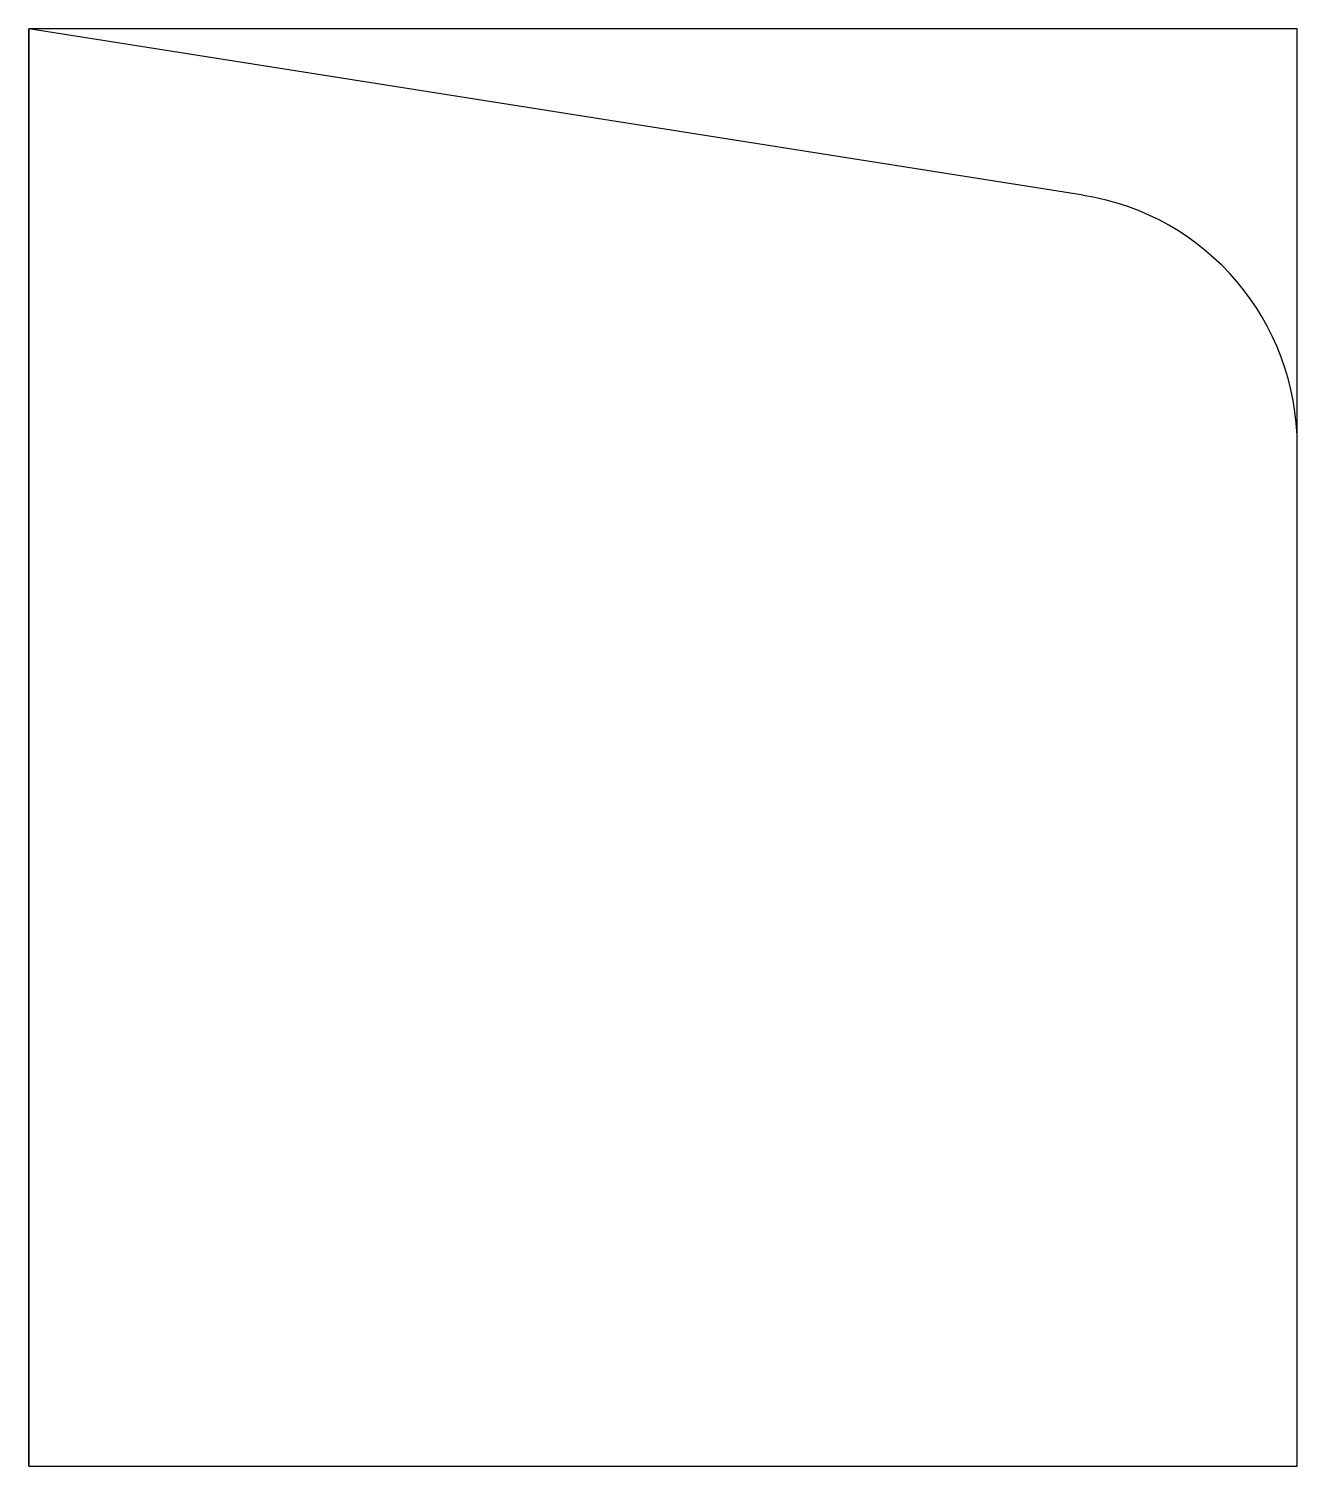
# Model space of a CAD drawing. Extents: x 0 to 15, y 0 to 17.
import ezdxf

# ---------------------------------------------------------------- set-up
doc = ezdxf.new("R2010")
doc.units = 0
doc.layers.get('0').update_dxf_attribs({"linetype": 'CONTINUOUS'})

msp = doc.modelspace()

# ---------------------------------------------------------------- linework, layer by layer
at = {"linetype": 'CONTINUOUS'}
for p, q in [((15, 17), (0, 17)), ((0, 0), (0, 17)), ((12.47, 15.03), (0, 17)), ((0, 17), (0, 0)), ((15, 0), (15, 17)), ((15, 0), (15, 12.06)), ((0, 0), (15, 0)), ((0, 0), (15, 0))]:
    msp.add_line(p, q, dxfattribs=at)
msp.add_arc((12, 12.067), 3, 359.8655, 80.9867, dxfattribs=at)

doc.saveas('drawing.dxf')
